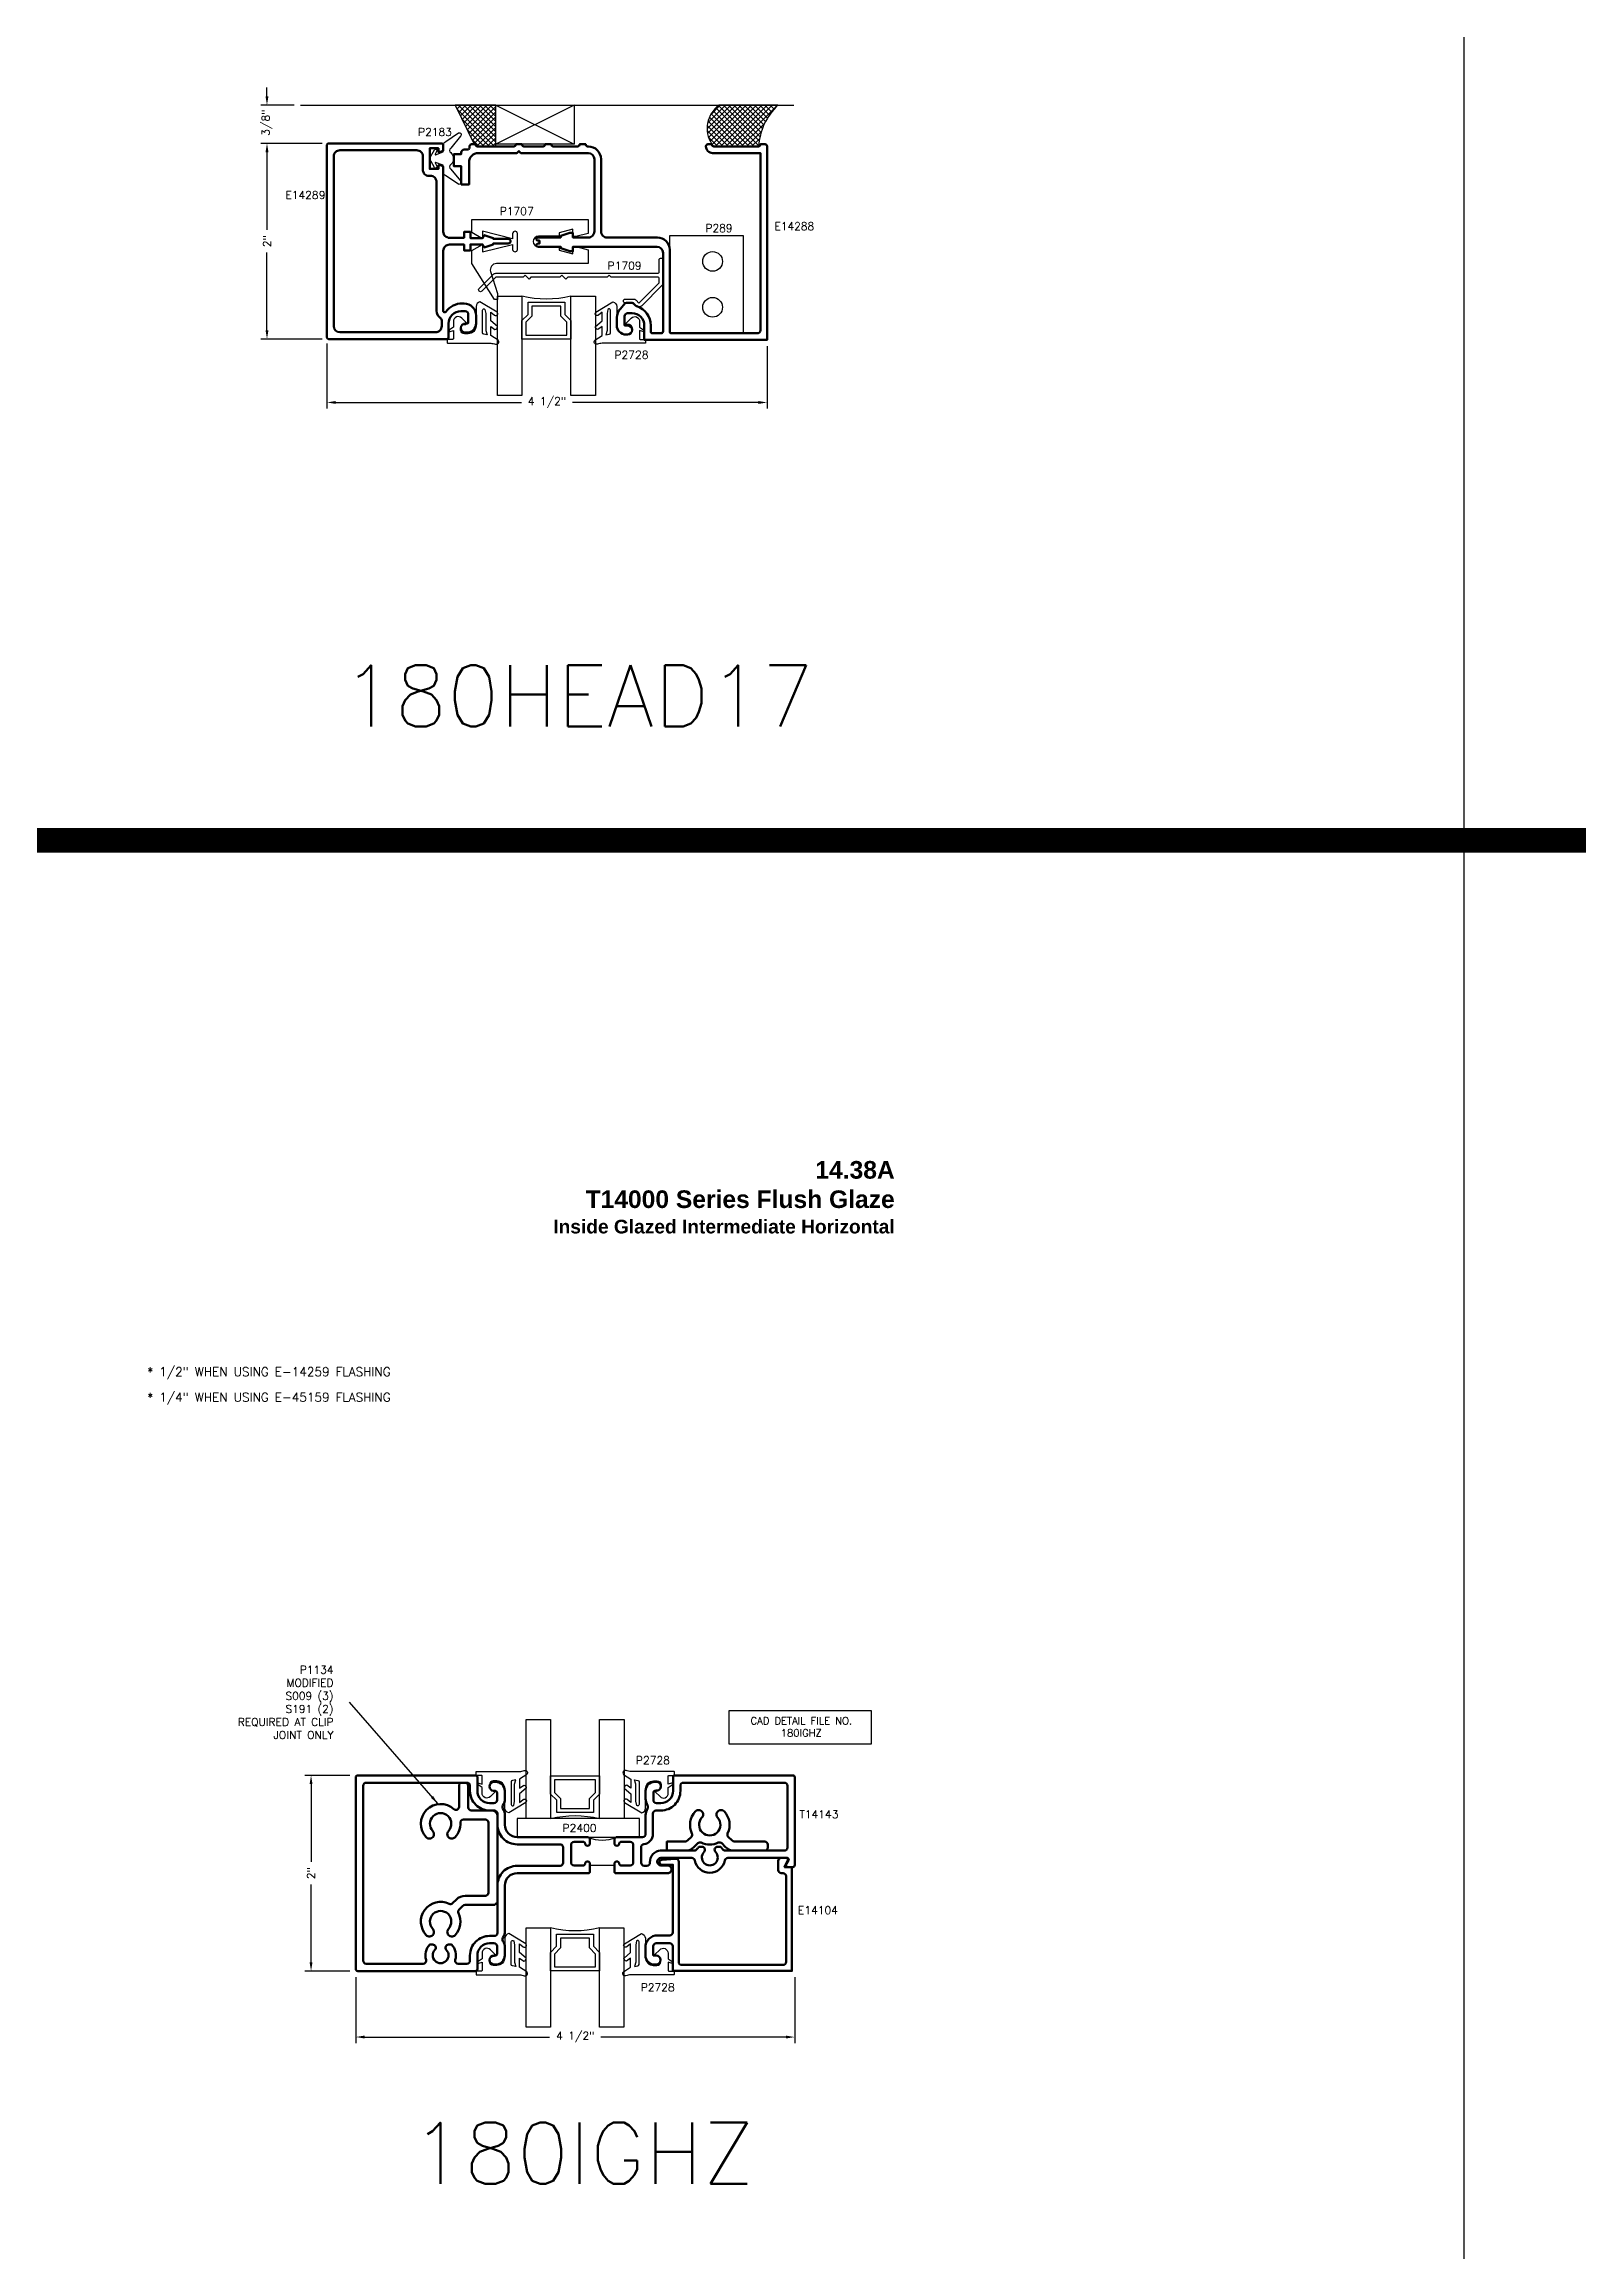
# Model space of a CAD drawing. Extents: x 0 to 152, y -15 to 75.
# Drawn here: x 47.37 to 63.05, y 30.45 to 53.02 of the extents above; entities that cross this region are included whole.
import ezdxf

# ---------------------------------------------------------------- set-up
doc = ezdxf.new("R2010")
doc.units = 0
doc.header["$MEASUREMENT"] = 0
doc.header["$PDMODE"] = 3
doc.layers.get('DEFPOINTS').update_dxf_attribs({"linetype": 'CONTINUOUS'})
for name, color, linetype in [('R-ANNO-DIMS', 3, 'CONTINUOUS'), ('R-ANNO-TEXT', 6, 'CONTINUOUS'), ('R-Det1', 4, 'CONTINUOUS'), ('R-Det2', 2, 'CONTINUOUS'), ('R-DET3', 5, 'CONTINUOUS'), ('R-OTLN', 1, 'CONTINUOUS'), ('R-PAT1', 5, 'CONTINUOUS'), ('TITLE', 7, 'CONTINUOUS')]:
    doc.layers.add(name, color=color, linetype=linetype)
doc.styles.get("Standard").update_dxf_attribs({"font": 'simplex'})
doc.dimstyles.new('1X', dxfattribs={"dimtxt": 0.08, "dimasz": 0.09, "dimexe": 0.0625, "dimexo": 0.0625, "dimgap": 0.062, "dimtad": 0, "dimdec": 5, "dimzin": 4, "dimdsep": 46, "dimlunit": 5, "dimtxsty": 'Standard', "dimcen": 0, "dimclrd": 256, "dimclre": 256, "dimclrt": 256, "dimadec": 0, "dimazin": 1, "dimtfac": 1, "dimtdec": 5, "dimtofl": 0, "dimtmove": 0, "dimatfit": 3, "dimfxl": 1, "dimfrac": 2, "dimtolj": 1, "dimtzin": 4, "dimarcsym": 0})
pattern_1 = [(45, (35.919062, 45.38177), (-0.026516504, 0.026516504), []), (135, (35.919062, 45.38177), (-0.026516504, -0.026516504), [])]

# ---------------------------------------------------------------- blocks, each defined once
blk = doc.blocks.new('*D78')
at = {"layer": 'DEFPOINTS', "color": 0}
for p in [(50.261, 50.018), (54.758, 49.994), (50.261, 49.355)]:
    blk.add_point(p, dxfattribs=at)
at = {"layer": 'R-ANNO-DIMS', "lineweight": -2}
for p, q in [((50.261, 49.956), (50.261, 49.293)), ((54.758, 49.932), (54.758, 49.293)), ((50.351, 49.355), (52.247, 49.355)), ((54.668, 49.355), (52.771, 49.355))]:
    blk.add_line(p, q, dxfattribs=at)
at = {"layer": 'R-ANNO-DIMS'}
for points in [[(50.351, 49.37), (50.351, 49.34), (50.261, 49.355)], [(54.668, 49.37), (54.668, 49.34), (54.758, 49.355)]]:
    blk.add_solid(points, dxfattribs=at)
at = {"layer": 'R-ANNO-DIMS', "insert": (52.509, 49.355), "char_height": 0.08, "attachment_point": 5}
blk.add_mtext('\\A1;4 1/2"', dxfattribs=at)
blk = doc.blocks.new('*D79')
at = {"layer": 'DEFPOINTS', "color": 0}
for p in [(50.276, 52.003), (49.648, 50.003), (50.276, 50.003)]:
    blk.add_point(p, dxfattribs=at)
at = {"layer": 'R-ANNO-DIMS', "lineweight": -2}
for p, q in [((50.213, 52.003), (49.586, 52.003)), ((49.648, 51.913), (49.648, 51.118)), ((49.648, 50.093), (49.648, 50.888)), ((50.213, 50.003), (49.586, 50.003))]:
    blk.add_line(p, q, dxfattribs=at)
at = {"layer": 'R-ANNO-DIMS'}
for points in [[(49.633, 51.913), (49.663, 51.913), (49.648, 52.003)], [(49.633, 50.093), (49.663, 50.093), (49.648, 50.003)]]:
    blk.add_solid(points, dxfattribs=at)
at = {"layer": 'R-ANNO-DIMS', "insert": (49.648, 51.003), "char_height": 0.08, "attachment_point": 5, "rotation": 90}
blk.add_mtext('\\A1;2"', dxfattribs=at)
blk = doc.blocks.new('*D80')
at = {"layer": 'DEFPOINTS', "color": 0}
for p in [(49.989, 52.393), (49.648, 52.003), (50.276, 52.003)]:
    blk.add_point(p, dxfattribs=at)
at = {"layer": 'R-ANNO-DIMS', "lineweight": -2}
for p, q in [((49.926, 52.393), (49.586, 52.393)), ((49.648, 52.483), (49.648, 52.573)), ((50.213, 52.003), (49.586, 52.003)), ((49.648, 51.913), (49.648, 51.823))]:
    blk.add_line(p, q, dxfattribs=at)
at = {"layer": 'R-ANNO-DIMS'}
for points in [[(49.633, 52.483), (49.663, 52.483), (49.648, 52.393)], [(49.633, 51.913), (49.663, 51.913), (49.648, 52.003)]]:
    blk.add_solid(points, dxfattribs=at)
at = {"layer": 'R-ANNO-DIMS', "insert": (49.648, 52.215), "char_height": 0.08, "attachment_point": 5, "rotation": 90}
blk.add_mtext('\\A1;3/8"', dxfattribs=at)
blk = doc.blocks.new('*D115')
at = {"layer": 'DEFPOINTS', "color": 0}
for p in [(50.555, 33.322), (55.04, 33.322), (55.04, 32.647)]:
    blk.add_point(p, dxfattribs=at)
at = {"layer": 'R-ANNO-DIMS', "lineweight": -2}
for p, q in [((50.555, 33.259), (50.555, 32.585)), ((55.04, 33.26), (55.04, 32.585)), ((50.645, 32.647), (52.536, 32.647)), ((54.95, 32.647), (53.06, 32.647))]:
    blk.add_line(p, q, dxfattribs=at)
at = {"layer": 'R-ANNO-DIMS'}
for points in [[(50.645, 32.662), (50.645, 32.632), (50.555, 32.647)], [(54.95, 32.662), (54.95, 32.632), (55.04, 32.647)]]:
    blk.add_solid(points, dxfattribs=at)
at = {"layer": 'R-ANNO-DIMS', "insert": (52.798, 32.647), "char_height": 0.08, "attachment_point": 5}
blk.add_mtext('\\A1;4 1/2"', dxfattribs=at)
blk = doc.blocks.new('*D116')
at = {"layer": 'DEFPOINTS', "color": 0}
for p in [(50.098, 35.322), (50.555, 35.322), (50.555, 33.322)]:
    blk.add_point(p, dxfattribs=at)
at = {"layer": 'R-ANNO-DIMS', "lineweight": -2}
for p, q in [((50.493, 35.322), (50.035, 35.322)), ((50.098, 35.232), (50.098, 34.437)), ((50.098, 33.412), (50.098, 34.206)), ((50.493, 33.322), (50.035, 33.322))]:
    blk.add_line(p, q, dxfattribs=at)
at = {"layer": 'R-ANNO-DIMS'}
for points in [[(50.083, 35.232), (50.113, 35.232), (50.098, 35.322)], [(50.083, 33.412), (50.113, 33.412), (50.098, 33.322)]]:
    blk.add_solid(points, dxfattribs=at)
at = {"layer": 'R-ANNO-DIMS', "insert": (50.098, 34.322), "char_height": 0.08, "attachment_point": 5, "rotation": 90}
blk.add_mtext('\\A1;2"', dxfattribs=at)
blk = doc.blocks.new('P2728 gasket')
at = {"layer": 'R-Det2'}
blk.add_lwpolyline([(86.461, 33.362), (86.567, 33.537, 0.301952), (86.52, 33.577), (86.32, 33.577, -0.414214), (86.24, 33.657), (86.24, 33.695, -0.388879), (86.276, 33.735), (86.292, 33.736, -0.440011), (86.336, 33.696), (86.336, 33.682, 0.668179), (86.353, 33.675), (86.401, 33.724, 0.668179), (86.366, 33.809), (86.307, 33.809), (86.279, 33.849, 0.836323), (86.264, 33.842), (86.273, 33.809), (86.189, 33.809, -0.414214), (86.183, 33.815), (86.183, 33.865, 0.414214), (86.177, 33.871), (86.149, 33.871, 0.414214), (86.143, 33.865), (86.143, 33.427, -0.083245), (86.135, 33.378), (86.135, 33.378)], format="xyb", dxfattribs=at)
for points in [[(86.174, 33.352), (86.223, 33.426), (86.314, 33.426), (86.283, 33.384)], [(86.313, 33.359), (86.371, 33.426), (86.462, 33.426), (86.431, 33.388)]]:
    blk.add_lwpolyline(points, dxfattribs=at)
at = {"layer": 'R-Det2', "lineweight": 25}
blk.add_lwpolyline([(86.235, 33.499, -0.372312), (86.249, 33.512), (86.48, 33.512, -0.668179), (86.49, 33.486), (86.448, 33.478), (86.274, 33.478), (86.23, 33.465)], format="xyb", close=True, dxfattribs=at)
at = {"layer": 'R-Det2', "ltscale": 0.1}
for centre, radius, start, end in [((86.157, 33.369), 0.0237, 157.7655, 314.5007), ((86.313, 33.388), 0.0297, 188.4603, 270), ((86.446, 33.375), 0.0199, 139.7022, 319.7022)]:
    blk.add_arc(centre, radius, start, end, dxfattribs=at)

msp = doc.modelspace()

# ---------------------------------------------------------------- hatches: boundary and pattern name
at = {"layer": 'R-PAT1'}
h = msp.add_hatch(dxfattribs=at)
h.set_pattern_fill('ANSI37', color=256, scale=0.3, style=0)
h.set_pattern_definition(pattern_1)
h.paths.add_polyline_path([(51.9851859, 52.3930841), (51.5716937, 52.3930841), (51.7639648, 51.9940841, -0.2832368967), (51.7818254, 51.9830841, 0.2832368967), (51.7996859, 51.9720841), (51.9851859, 51.9720841)])
h = msp.add_hatch(dxfattribs=at)
h.set_pattern_fill('ANSI37', color=256, scale=0.3, style=0)
h.set_pattern_definition(pattern_1)
h.paths.add_polyline_path([(54.8682845, 52.3930841), (54.2664379, 52.3930841, 0.4005899004), (54.1926859, 51.9960841), (54.1926859, 51.9940841, 0.4142135624), (54.2126859, 51.9740841), (54.2664379, 51.9740841), (54.6696859, 51.9740841, -0.1878970052)])

# ---------------------------------------------------------------- linework, layer by layer
at = {"layer": 'R-ANNO-TEXT'}
msp.add_lwpolyline([(54.3704506, 35.9833301), (55.8219305, 35.9833301), (55.8219305, 35.6412672), (54.3704506, 35.6412672)], close=True, dxfattribs=at)
at = {"layer": 'R-Det1', "lineweight": 50}
msp.add_lwpolyline([(53.6386701, 33.6862106, 0.4144), (53.5136701, 33.5612106), (53.5136701, 33.4812106, 0.4139789032), (53.6066701, 33.3882106), (53.6231701, 33.3882106, 1), (53.6231701, 33.4812106), (53.5936701, 33.4812106), (53.5936701, 33.5752106, -0.4129032258), (53.6246701, 33.6062106), (53.7636701, 33.6062106, -0.4129032258), (53.7946701, 33.5752106), (53.7946701, 33.3222106), (55.0117701, 33.3222106), (55.0117701, 34.3842106), (54.9367701, 34.3842106), (54.9693701, 34.4546106, 0.5484584395), (54.9547701, 34.4772106), (54.9017701, 34.4772106, 0.4133333333), (54.8717701, 34.4472106), (54.8717701, 34.3842106), (54.8717701, 34.3532106, 0.4129032258), (54.9027701, 34.3222106), (54.9217701, 34.3222106, -0.4133333333), (54.9517701, 34.2922106), (54.9517701, 33.4152106, -0.4129032258), (54.9207701, 33.3842106), (53.8856701, 33.3842106, -0.4129032258), (53.8546701, 33.4152106), (53.8546701, 34.4384106, 0.4379270187), (53.8211701, 34.4693106), (53.6808701, 34.4581106, 0.963981017), (53.6827701, 34.4082106), (53.7946701, 34.4082106), (53.7946701, 33.7172106, -0.4129032258), (53.7636701, 33.6862106), (53.6386701, 33.6862106)], format="xyb", close=True, dxfattribs=at)
at = {"layer": 'R-Det2'}
msp.add_lwpolyline([(51.5401016, 51.8008804), (51.5270276, 51.7868056, 0.5243426933), (51.5251229, 51.7394067), (51.6252969, 51.6187644, -0.8969301051), (51.6054868, 51.5854548), (51.4750098, 51.6724118, -0.2937431915), (51.4486859, 51.7133532), (51.4486859, 51.7795993), (51.3693837, 51.8080709, 0.8013518808), (51.3659085, 51.8025811), (51.381724, 51.7696158, -0.9670674051), (51.3585888, 51.7575476), (51.3077178, 51.8475841), (51.3585888, 51.9376206, -0.9670674051), (51.381724, 51.9255523), (51.3659085, 51.892587, 0.8013518808), (51.3693837, 51.8870972), (51.4486859, 51.9155688), (51.4486859, 51.9818149, -0.2937431915), (51.4750098, 52.0227564), (51.6054868, 52.1097133, -0.8969301051), (51.6252969, 52.0764037), (51.5251229, 51.9557615, 0.5243426933), (51.5270276, 51.9083626), (51.5412512, 51.8896277, -0.3063447957)], format="xyb", close=True, dxfattribs=at)
for points in [[(52.7531757, 50.4414375), (53.0031757, 50.4414374), (53.0031757, 49.4273537), (52.7531757, 49.4273537), (52.7531757, 50.0034374), (52.2531757, 50.0034374), (52.2531757, 49.4273537), (52.0031757, 49.4273537), (52.0031757, 50.4414374), (52.2531757, 50.4414374), (52.2531757, 50.0034374), (52.2531757, 50.1914374), (52.3151757, 50.2534374), (52.3151757, 50.3784374), (52.6911757, 50.3784374), (52.6911757, 50.2534374), (52.7531757, 50.1914374), (52.7531757, 50.0034374), (52.7531757, 50.4414374, -0.1233101835), (52.2531757, 50.4414374, 0.8755579354)], [(52.5460514, 34.8797116), (52.2960514, 34.8797117), (52.2960514, 35.8937954), (52.5460514, 35.8937954), (52.5460514, 35.3177117), (53.0460514, 35.3177117), (53.0460514, 35.8937954), (53.2960514, 35.8937954), (53.2960514, 34.8797117), (53.0460514, 34.8797117), (53.0460514, 35.3177117), (53.0460514, 35.1297117), (52.9840514, 35.0677117), (52.9840514, 34.9427117), (52.6080514, 34.9427117), (52.6080514, 35.0677117), (52.5460514, 35.1297117), (52.5460514, 35.3177117), (52.5460514, 34.8797117, -0.1233101835), (53.0460514, 34.8797117, 0.8755579354)], [(53.0452533, 33.7623321), (53.2952533, 33.7623321), (53.2952533, 32.7482483), (53.0452533, 32.7482483), (53.0452533, 33.3243321), (52.5452533, 33.3243321), (52.5452533, 32.7482483), (52.2952533, 32.7482483), (52.2952533, 33.7623321), (52.5452533, 33.7623321), (52.5452533, 33.3243321), (52.5452533, 33.5123321), (52.6072533, 33.5743321), (52.6072533, 33.6993321), (52.9832533, 33.6993321), (52.9832533, 33.5743321), (53.0452533, 33.5123321), (53.0452533, 33.3243321), (53.0452533, 33.7623321, -0.1233101835), (52.5452533, 33.7623321, 0.8755579354)]]:
    msp.add_lwpolyline(points, format="xyb", dxfattribs=at)
for points in [[(52.7131757, 50.0434374), (52.7131757, 50.1748688), (52.6511757, 50.2368688), (52.6511757, 50.3384374), (52.3551757, 50.3384374), (52.3551757, 50.2368688), (52.2931757, 50.1748688), (52.2931757, 50.0434374), (52.7131757, 50.0434374)], [(52.5860514, 35.2777117), (52.5860514, 35.1462802), (52.6480514, 35.0842802), (52.6480514, 34.9827117), (52.9440514, 34.9827117), (52.9440514, 35.0842802), (53.0060514, 35.1462802), (53.0060514, 35.2777117), (52.5860514, 35.2777117)], [(53.0052533, 33.3643321), (53.0052533, 33.4957635), (52.9432533, 33.5577635), (52.9432533, 33.6593321), (52.6472533, 33.6593321), (52.6472533, 33.5577635), (52.5852533, 33.4957635), (52.5852533, 33.3643321), (53.0052533, 33.3643321)]]:
    msp.add_lwpolyline(points, dxfattribs=at)
at = {"layer": 'R-Det2', "color": 2}
msp.add_lwpolyline([(52.2031144, 34.6917116), (53.4531144, 34.6917116), (53.4531144, 34.8797116), (52.2031144, 34.8797116)], close=True, dxfattribs=at)
at = {"layer": 'R-DET3'}
msp.add_lwpolyline([(52.9301663, 51.2260815), (52.9301663, 51.0835766), (52.8051676, 51.0500833), (52.7741679, 51.0500833), (52.7741679, 51.1250825), (52.6341693, 51.08757), (52.6341693, 51.0540832), (52.4221715, 51.0540832, 1), (52.4221715, 50.9460843), (52.6341693, 50.9460843), (52.6341693, 50.9125975), (52.7741679, 50.875085), (52.7741679, 50.9500843), (52.8051676, 50.9500843), (52.9301663, 50.916591), (52.9301663, 50.7740861), (51.9924342, 50.7740861, 0.5074167406), (51.9323891, 50.6920208), (52.0031757, 50.4690891), (52.0031757, 50.4070898), (51.973176, 50.4070898), (51.7421783, 50.7740861), (51.7421783, 50.9081535), (51.8511772, 50.9710841), (51.8511772, 50.8950848), (52.1580933, 50.9710841), (52.1580933, 50.9190846, 1), (52.2060928, 50.9190846), (52.2060928, 51.081083, 1), (52.1580933, 51.081083), (52.1580933, 51.0290835), (51.8511772, 51.1050827), (51.8511772, 51.0290835), (51.7421783, 51.092014), (51.7421783, 51.2260815)], format="xyb", close=True, dxfattribs=at)
at = {"layer": 'R-DET3', "linetype": 'Continuous'}
msp.add_lwpolyline([(53.7633928, 51.0620841), (54.5133928, 51.0620841), (54.5133928, 50.0620841), (53.7633928, 50.0620841)], close=True, dxfattribs=at)
msp.add_lwpolyline([(53.4193804, 50.4005632), (53.4487364, 50.3712075), (53.6546784, 50.5771508), (53.6546784, 50.6202919, 0.4142135624), (53.6396784, 50.6352919), (53.1646784, 50.6352939), (53.1446774, 50.6552942), (53.1246774, 50.6352941), (52.720098, 50.6352958), (52.7000975, 50.6152954), (52.6600966, 50.6552963), (52.6400962, 50.6352958), (52.3450999, 50.6352968), (52.3250985, 50.6152944), (52.2850966, 50.6552963), (52.2650961, 50.6352958), (51.9866663, 50.6352986), (51.8445134, 50.4931455, -0.9999997729), (51.8162291, 50.5214298), (51.9583719, 50.6635725, -0.1989110679), (51.9866559, 50.6752882), (53.6396774, 50.6752942, 0.4142135624), (53.6546774, 50.6902942), (53.6546764, 50.8112983, -1), (53.6946784, 50.8112983), (53.6946772, 50.5771515, -0.1989136078), (53.6829614, 50.5488673), (53.4770209, 50.3429228, -0.4142166689), (53.4204524, 50.3429223), (53.3910964, 50.3722775), (53.3100854, 50.372278, -1), (53.3100854, 50.412278), (53.3910914, 50.4122786, -0.198941638)], format="xyb", close=True, dxfattribs=at)
at = {"layer": 'R-DET3', "lineweight": 50}
msp.add_lwpolyline([(52.0031378, 33.9977126), (51.9881378, 34.0127126), (51.9731378, 33.9977126), (51.671716, 33.9977126, 0.1989123674), (51.6497957, 33.9886329), (51.6103689, 33.9492061, 0.3180460654), (51.6043259, 33.9139047, -0.3065542285), (51.5708043, 33.6899818, -0.5062303828), (51.4963058, 33.6982068, -0.3278181232), (51.5023476, 33.7529317, 2.2780811719), (51.3418793, 33.7529317, -0.3278181232), (51.3479211, 33.6982068, -0.5062303828), (51.2734226, 33.6899818, -0.8256018173), (51.5093065, 34.0089241, 0.3180460654), (51.5446079, 34.014967), (51.5840348, 34.0543939, -0.1989123674), (51.671716, 34.0907126), (51.8791095, 34.0907126, 0.4142135624), (51.9101095, 34.1217126), (51.9101095, 34.838376, 0.4142135624), (51.8791095, 34.869376), (51.6548213, 34.869376, 0.4289597164), (51.6238602, 34.8368241, -0.2010444958), (51.5708043, 34.6899818, -0.0616447566), (51.5620985, 34.6825871, -0.4311315419), (51.4963058, 34.6982068, -0.3278181232), (51.5023476, 34.7529317, 2.2780811719), (51.3418793, 34.7529317, -0.3278181232), (51.3479211, 34.6982068, -0.5062303828), (51.2734226, 34.6899818, -0.956981471), (51.558225, 34.9759686, 0.6516590583), (51.6101135, 34.9988743), (51.6101135, 35.2157116, -0.4142135624), (51.6411135, 35.2467116), (51.6721135, 35.2467116, -0.4142135624), (51.7031135, 35.2157116), (51.7031135, 34.993376, 0.4142135624), (51.7341135, 34.962376), (51.9411095, 34.962376, -0.4142135624), (52.0031095, 34.900376), (52.0031095, 33.997741)], format="xyb", dxfattribs=at)
msp.add_lwpolyline([(54.7651195, 34.5832106), (54.7651195, 34.6142106, 0.4142135624), (54.7341195, 34.6452106), (54.421732, 34.6452106, -0.1989123674), (54.3998117, 34.6542903), (54.3603749, 34.6937271, -0.3180460654), (54.3543319, 34.7290286, 0.3065542285), (54.3208103, 34.9529514, 0.5062303828), (54.2463118, 34.9447265, 0.3278181232), (54.2523536, 34.8900016, -2.2780811719), (54.0918853, 34.8900016, 0.3278181232), (54.0979271, 34.9447265, 0.5062303828), (54.0234286, 34.9529514, 0.3065542285), (53.989907, 34.7290286, -0.3180460654), (53.983864, 34.6937271), (53.9444372, 34.6543003, -0.1989123674), (53.9225169, 34.6452206), (53.7337295, 34.6452206), (53.7337295, 34.5522206), (53.9221027, 34.5522206, 0.1989123674), (54.010491, 34.5888323), (54.049625, 34.6279662, -0.3180460654), (54.0849264, 34.6340092, 0.2269397181), (54.2593125, 34.6340092, -0.3180460654), (54.2946139, 34.6279662), (54.3337579, 34.5888223, 0.1989123674), (54.4221462, 34.5522106), (54.7341195, 34.5522106, 0.4142135624)], format="xyb", close=True, dxfattribs=at)
at = {"layer": 'R-DET3'}
for centre in [(54.2008928, 50.7964591), (54.2008928, 50.3277091)]:
    msp.add_circle(centre, 0.1005, dxfattribs=at)
at = {"layer": 'R-OTLN', "lineweight": 50}
for points in [[(51.476634, 50.2826455, -0.2399743366), (51.6424349, 50.3670841), (51.6604349, 50.3670841, -0.4120367457), (51.7844349, 50.2420841), (51.7844349, 50.1620841, -0.4150537634), (51.6914349, 50.0690841), (51.6749349, 50.0690841, -1), (51.6749349, 50.1620841), (51.6944349, 50.1620841, 0.4142135624), (51.7044349, 50.1720841), (51.7044349, 50.2560841, 0.4129032258), (51.6734349, 50.2870841), (51.6284349, 50.2870841, 0.4142135624), (51.5034349, 50.1620841), (51.5034349, 50.0230841, -0.4142135624), (51.4834349, 50.0030841), (50.2756859, 50.0030841, -0.4133333333), (50.2606859, 50.0180841), (50.2606859, 51.0030841), (50.2606859, 51.9880841, -0.4133333333), (50.2756859, 52.0030841), (51.4336859, 52.0030841, -0.4133333333), (51.4486859, 51.9880841), (51.4486859, 51.9290841), (51.4236859, 51.9150841), (51.3986859, 51.9150841), (51.3986859, 51.9535841), (51.3106859, 51.9535841), (51.3106859, 51.7415841), (51.3986859, 51.7415841), (51.3986859, 51.7800841), (51.4236859, 51.7800841), (51.4495022, 51.7656269), (51.4495022, 51.1000841, 0.4142135624), (51.5115022, 51.0380841), (51.66213, 51.0380841), (51.66213, 51.0975841), (51.72613, 51.0975841), (51.72613, 51.0350841), (51.85113, 51.0350841), (51.86813, 51.0660841), (51.96013, 51.0350841), (51.96013, 51.0260841), (52.11313, 51.0260841, -0.4173913043), (52.13613, 51.0030841, -0.4173913043), (52.11313, 50.9800841), (51.96013, 50.9800841), (51.96013, 50.9710841), (51.86813, 50.9400841), (51.85113, 50.9710841), (51.72613, 50.9710841), (51.72613, 50.9085841), (51.66213, 50.9085841), (51.66213, 50.9680841), (51.5115022, 50.9680841, 0.4142135624), (51.4495022, 50.9060841), (51.4495022, 50.2914671, 0.7263916866)], [(51.3795022, 50.2914671), (51.3795022, 51.6095841, 0.4142135624), (51.3175022, 51.6715841), (51.3026859, 51.6715841, -0.4142135624), (51.2406859, 51.7335841), (51.2406859, 51.8710841, 0.4142135624), (51.1786859, 51.9330841), (50.3926859, 51.9330841, 0.4145170493), (50.3306859, 51.8710841), (50.3306859, 50.9060841), (50.3306859, 50.1350841, 0.4129032258), (50.3926859, 50.0730841), (51.3714349, 50.0730841, 0.4142135624), (51.4334349, 50.1350841), (51.4334349, 50.1934689, 0.2569972671), (51.4190219, 50.2196581, -0.2569972672)], [(52.9476095, 34.4167116, 0.4142135624), (52.9226095, 34.4417116, 0.4142135624), (52.8976095, 34.4167116, -0.4142135624), (52.8826095, 34.4017116), (52.7856095, 34.4017116, -0.4142135624), (52.7546095, 34.4327116), (52.7546095, 34.6107116, -0.4142135624), (52.7856095, 34.6417116), (52.8826095, 34.6417116, -0.4142135624), (52.8976095, 34.6267116, 0.4142135624), (52.9226095, 34.6017116, 0.4142135624), (52.9476095, 34.6267116), (52.9476095, 34.6607116, 0.4142135624), (52.9166095, 34.6917116), (52.2031145, 34.6917116, -0.4142135624), (52.0781145, 34.8167116), (52.0781145, 34.9141054, 0.1433240595), (52.0583913, 34.9814982, -0.2926598756), (52.0583913, 35.014925, 0.1433240595), (52.0781145, 35.0823178), (52.0781145, 35.1627117, 0.4142132454), (51.9851135, 35.2557126), (51.9626135, 35.2557116, 0.8637118889), (51.9626135, 35.1627116), (51.983115, 35.1627109, -0.4142026818), (51.9981145, 35.1477109), (51.9981145, 35.0687116, -0.4142135624), (51.9671145, 35.0377116), (51.9221135, 35.0377116, -0.4142135624), (51.7971135, 35.1627116), (51.7971135, 35.3017116, 0.4142135624), (51.7771135, 35.3217116), (50.5751135, 35.3217116, 0.4142135624), (50.5551135, 35.3017116), (50.5551135, 33.3417116, 0.4142135624), (50.5751135, 33.3217116), (51.7771135, 33.3217116, 0.4142135624), (51.7971135, 33.3417116), (51.7971135, 33.4807116, -0.4142135624), (51.9221135, 33.6057116), (51.9671145, 33.6057116, -0.4142135624), (51.9981145, 33.5747116), (51.9981145, 33.4957126, -0.4142135624), (51.9831145, 33.4807126), (51.9686135, 33.4807126, 1), (51.9686135, 33.3877126), (51.9851135, 33.3877116, 0.4142198612), (52.0781145, 33.4807126), (52.0781145, 33.5611054, 0.1433240595), (52.0583913, 33.6284982, -0.2926598756), (52.0583913, 33.661925, 0.1433240595), (52.0781145, 33.7293178), (52.0781145, 34.1967116, -0.4142135624), (52.2031145, 34.3217116), (52.9376095, 34.3217116), (52.9476095, 34.3317116)], [(51.7221135, 35.1627116, 0.4142135624), (51.9221135, 34.9627116), (51.9721145, 34.9627116, -0.4142135624), (52.0031145, 34.9317116), (52.0031145, 34.8167116, 0.4142135624), (52.2031145, 34.6167116), (52.6435095, 34.6167116, -0.4142135624), (52.6745095, 34.5857116), (52.6745095, 34.4277116, -0.4142135624), (52.6435095, 34.3967116), (52.2031145, 34.3967116, 0.4142135624), (52.0031145, 34.1967116), (52.0031145, 33.7117116, -0.4142135624), (51.9721145, 33.6807116), (51.9221135, 33.6807116, 0.4142135624), (51.7221135, 33.4807116), (51.7221135, 33.4277116, -0.4142135624), (51.6911135, 33.3967116), (51.6008423, 33.3967116, -0.5046141751), (51.5712135, 33.4368293, 0.2746427098), (51.5337154, 33.5917116), (51.5024876, 33.5917116, 0.6627717165), (51.4802412, 33.5391223, -2.3639448585), (51.3639857, 33.5391223, 0.6627717165), (51.3417393, 33.5917116), (51.3105115, 33.5917116, 0.2746427098), (51.2730135, 33.4368293, -0.5046141751), (51.2433846, 33.3967116), (50.6611135, 33.3967116, -0.4142135624), (50.6301135, 33.4277116), (50.6301135, 35.2157116, -0.4142135624), (50.6611135, 35.2467116), (51.6911135, 35.2467116, -0.4142135624), (51.7221135, 35.2157116)], [(53.1976095, 34.4167116), (53.1976095, 34.3317116), (53.2076095, 34.3217116), (53.7407295, 34.3217116, 0.4142135624), (53.7807295, 34.3617116, 0.4142135624), (53.7407295, 34.4017116), (53.6727295, 34.4017116, -0.4142135624), (53.6357295, 34.4387116), (53.6357295, 34.4402106, -0.4142135624), (53.6727295, 34.4772106), (53.9887263, 34.4772106, -0.3577911887), (54.0191303, 34.45226, 0.8206356711), (54.3251086, 34.45226, -0.3577911887), (54.3555126, 34.4772106), (54.9632785, 34.4772106, -0.5773640241), (54.9762695, 34.4547106), (54.9471135, 34.4042116), (54.9671135, 34.3842106), (55.0201135, 34.3842106, 0.4142135624), (55.0401135, 34.4042106), (55.0401135, 35.3017116, 0.4142135624), (55.0201135, 35.3217116), (53.8171135, 35.3217116, 0.4142135624), (53.7971135, 35.3017116), (53.7971135, 35.1627116, -0.4142135624), (53.6721135, 35.0377116), (53.6271125, 35.0377116, -0.4142135624), (53.5961125, 35.0687116), (53.5961125, 35.1477116, -0.4142135624), (53.6111125, 35.1627116), (53.6256135, 35.1627116, 1), (53.6256135, 35.2557116), (53.6091125, 35.2557116, 0.4142135624), (53.5161125, 35.1627116), (53.5161125, 35.0823178, 0.1433240595), (53.5358356, 35.014925, -0.2926598756), (53.5358356, 34.9814982, 0.1433240595), (53.5161125, 34.9141054), (53.5161125, 34.7227116, -0.4142135624), (53.4851125, 34.6917116), (53.2286095, 34.6917116, 0.4142135624), (53.1976095, 34.6607116), (53.1976095, 34.6267116, 0.4142135624), (53.2226095, 34.6017116, 0.4142135624), (53.2476095, 34.6267116, -0.4142135624), (53.2626095, 34.6417116), (53.3596095, 34.6417116, -0.4142135624), (53.3906095, 34.6107116), (53.3906095, 34.4327116, -0.4142135624), (53.3596095, 34.4017116), (53.2626095, 34.4017116, -0.4142135624), (53.2476095, 34.4167116, 0.4142135624), (53.2226095, 34.4417116, 0.4142135624), (53.1976095, 34.4167116)], [(54.1137196, 34.5388113, 0.6757771741), (54.0911195, 34.5917116), (54.060546, 34.5917116, 0.0516171452), (54.0405831, 34.5665473, -0.2562196458), (54.0144424, 34.5522106), (53.6667295, 34.5522106), (53.6727295, 34.5522106, 0.4400853749), (53.5611581, 34.4304212, -0.4400853749), (53.5302767, 34.3967116), (53.5015095, 34.3967116, -0.4142135624), (53.4705095, 34.4277116), (53.4705095, 34.5866964, -0.3794949899), (53.4977992, 34.6174736, 0.3794949899), (53.5911125, 34.7227116), (53.5911125, 34.9317116, -0.4142135624), (53.6221125, 34.9627116), (53.6721135, 34.9627116, 0.4142135624), (53.8721135, 35.1627116), (53.8721135, 35.2157116, -0.4142135624), (53.9031135, 35.2467116), (54.9341135, 35.2467116, -0.4142135624), (54.9651135, 35.2157116), (54.9651135, 34.5832106, -0.4142135624), (54.9341135, 34.5522106), (54.3297965, 34.5522106, -0.2562196458), (54.3036558, 34.5665473, 0.0516171452), (54.2836929, 34.5917116), (54.2531195, 34.5917116, 0.6757771741), (54.2305193, 34.5388113, -2.3476027329)]]:
    msp.add_lwpolyline(points, format="xyb", close=True, dxfattribs=at)
msp.add_lwpolyline([(52.929682, 51.0410841), (52.7741679, 51.0410841), (52.7741679, 51.0880841), (52.7431679, 51.0880841), (52.6491679, 51.0570841), (52.6491679, 51.0410841), (52.4156679, 51.0410841, 0.4125), (52.3996679, 51.0250841, 0.4125), (52.4156679, 51.0090841), (52.4306679, 51.0090841), (52.4306679, 50.9790841), (52.4156679, 50.9790841, 0.4125), (52.3996679, 50.9630841, 0.4125), (52.4156679, 50.9470841), (52.6491679, 50.9470841), (52.6491679, 50.9310841), (52.7431679, 50.9000841), (52.7741679, 50.9000841), (52.7741679, 50.9470841), (53.6316772, 50.9470841, -0.4126984127), (53.6946772, 50.8840841), (53.6946772, 50.0820841, -0.4142135624), (53.6746772, 50.0620841), (53.5888723, 50.0620841, -0.4142135624), (53.5688723, 50.0820841), (53.5688723, 50.1424179, 0.3271123268), (53.4256731, 50.3378805, -0.1203645558), (53.4175606, 50.3428077), (53.3939479, 50.3664197, 0.1989105585), (53.3798058, 50.3722774), (53.3207627, 50.372277, 0.2213249963), (53.30546, 50.3651542), (53.2606308, 50.312925, 0.2052652834), (53.2218723, 50.2224179), (53.2218723, 50.1424179, 0.4150537634), (53.3148723, 50.0494179), (53.3313723, 50.0494179, 1), (53.3313723, 50.1424179), (53.3018723, 50.1424179), (53.3018723, 50.2364179, -0.4129032258), (53.3328723, 50.2674179), (53.3778723, 50.2674179, -0.4142135624), (53.5028723, 50.1424179), (53.5028723, 49.9940841), (54.7576859, 49.9940841), (54.7576859, 51.9740841, 0.4142135624), (54.7376859, 51.9940841), (54.6896859, 51.9940841), (54.6896859, 51.9920841, -0.4142135624), (54.6696859, 51.9720841), (54.2126859, 51.9720841, -0.4142135624), (54.1926859, 51.9920841), (54.1926859, 51.9940841), (54.1526859, 51.9940841, 0.4142135624), (54.1326859, 51.9740841), (54.1326859, 51.9720841, 0.4147058824), (54.2006859, 51.9040841), (54.6896859, 51.9040841), (54.6896859, 50.0930841, -0.4129032258), (54.6586859, 50.0620841), (53.7826772, 50.0620841, -0.4142135624), (53.7626772, 50.0820841), (53.7626772, 50.9160841, 0.4142135624), (53.6376772, 51.0410841), (53.1236663, 51.0410841, -0.4142135624), (53.0606663, 51.1040841), (53.0606663, 51.8410838, 0.4142022165), (52.9296714, 51.9720838), (52.9239641, 51.9720841, -0.4142135624), (52.9039641, 51.9920841), (52.9039641, 51.9940841), (52.8419641, 51.9940841), (52.8419641, 51.9920841, -0.4142135624), (52.8219641, 51.9720841), (52.5716859, 51.9720841, -0.4142135624), (52.5516859, 51.9920841), (52.5516859, 51.9940841), (52.4896859, 51.9940841), (52.4896859, 51.9920841, -0.4142135624), (52.4696859, 51.9720841), (52.2726859, 51.9720841, -0.4142135624), (52.2526859, 51.9920841), (52.2526859, 51.9940841), (52.1906859, 51.9940841), (52.1906859, 51.9920841, -0.4142135624), (52.1706859, 51.9720841), (51.7996859, 51.9720841, -0.2832368967), (51.7818254, 51.9830841, 0.2832368967), (51.7639648, 51.9940841), (51.7376859, 51.9940841, 0.4142135624), (51.7176859, 51.9740841), (51.7176859, 51.9600841, -0.4142135624), (51.6976859, 51.9400841), (51.6636859, 51.9400841, 0.4129032258), (51.6326859, 51.9090841), (51.6326859, 51.8940841), (51.5576859, 51.8940841), (51.5576859, 51.7690841), (51.6326859, 51.7690841), (51.6326859, 51.5830841), (51.7126859, 51.5830841), (51.7126859, 51.8110841, -0.4139789032), (51.8056859, 51.9040841), (52.2016859, 51.9040841), (52.2216859, 51.9240841), (52.2416859, 51.9040841), (52.9296663, 51.9040841, -0.4126984127), (52.9926663, 51.8410841), (52.9926663, 51.1040841, -0.4142866052), (52.9296663, 51.0410841)], format="xyb", dxfattribs=at)
at = {"layer": 'R-PAT1'}
for p, q in [((51.9851859, 52.3930841), (51.631929, 52.3930841)), ((51.9851859, 52.3930841), (52.7851072, 52.3930841)), ((52.7851072, 52.3930841), (51.9851859, 51.9940841)), ((52.7851072, 52.3930841), (52.7851072, 51.9940841)), ((54.8682938, 52.3950841), (54.2664472, 52.3951288)), ((52.1906859, 51.9940841), (51.9851859, 51.9940841)), ((52.7851072, 51.9940841), (52.1906859, 51.9940841)), ((54.1926859, 51.9960841), (54.1926859, 51.9940841)), ((54.2126859, 51.9720841), (54.2664379, 51.9720841)), ((54.2664379, 51.9720841), (54.6696859, 51.9720841))]:
    msp.add_line(p, q, dxfattribs=at)
for points in [[(49.9888208, 52.3930841), (55.0296859, 52.3930841)], [(51.9851859, 52.3930841), (52.7851072, 51.9940841)]]:
    msp.add_lwpolyline(points, dxfattribs=at)
msp.add_lwpolyline([(51.9851859, 51.9940841), (51.9851859, 52.3930841), (51.5716937, 52.3930841), (51.7639648, 51.9940841, -0.2832368967), (51.7818254, 51.9830841, 0.2832368967), (51.7996859, 51.9720841), (51.9851859, 51.9720841), (51.9851859, 52.2680841)], format="xyb", dxfattribs=at)
msp.add_lwpolyline([(52.7596095, 34.4167116), (52.7596095, 34.6267116, -0.4142135624), (52.7746095, 34.6417116), (52.8826095, 34.6417116, -0.4142135624), (52.8976095, 34.6267116, 0.4142135624), (52.9226095, 34.6017116, 0.4142135624), (52.9476095, 34.6267116), (52.9476095, 34.6607116, 0.3026074371), (52.9285502, 34.6893197, 0.2003205128), (53.2166687, 34.6893197, 0.3026074371), (53.1976095, 34.6607116), (53.1976095, 34.6267116, 0.4142135624), (53.2226095, 34.6017116, 0.4142135624), (53.2476095, 34.6267116, -0.4142135624), (53.2626095, 34.6417116), (53.3706095, 34.6417116, -0.4142135624), (53.3856095, 34.6267116), (53.3856095, 34.4167116, -0.4142135624), (53.3706095, 34.4017116), (53.2626095, 34.4017116, -0.4142135624), (53.2476095, 34.4167116, 0.4142135624), (53.2226095, 34.4417116, 0.4142135624), (53.1976095, 34.4167116), (53.1976095, 34.4017116), (52.9476095, 34.4017116), (52.9476095, 34.4167116, 0.4142135624), (52.9226095, 34.4417116, 0.4142135624), (52.8976095, 34.4167116, -0.4142135624), (52.8826095, 34.4017116), (52.7746095, 34.4017116, -0.4142135624)], format="xyb", close=True, dxfattribs=at)
for centre, radius, start, end in [((54.437563, 52.155943), 0.2924374, 125.81487035, 213.13703218), ((55.3059615, 51.929276), 0.637714, 133.33964749, 176.15098812), ((54.2165436, 51.995682), 0.0239112, 183.83176771, 260.7156103)]:
    msp.add_arc(centre, radius, start, end, dxfattribs=at)
at = {"layer": 'TITLE'}
msp.add_line((61.875778, 74.8789502), (61.875778, -0.1210498), dxfattribs=at)
at = {"layer": 'TITLE', "const_width": 0.25}
msp.add_lwpolyline([(0.25, 44.8789502), (138.9080005, 44.8789502)], dxfattribs=at)

# ---------------------------------------------------------------- block references
at = {"layer": 'R-Det2'}
for p, rotation in [((85.3611004, -36.183269), 90), ((19.9394489, 121.5050647), 270), ((85.65478, -52.8611424), 90)]:
    msp.add_blockref('P2728 gasket', p, dxfattribs=dict(at, rotation=rotation))
at = {"layer": 'R-Det2', "xscale": -1}
for p, rotation in [((19.6457694, -36.183269), 270), ((85.65478, 121.5050647), 90), ((19.9370046, -52.8611424), 270)]:
    msp.add_blockref('P2728 gasket', p, dxfattribs=dict(at, rotation=rotation))

# ---------------------------------------------------------------- texts
at = {"layer": 'R-ANNO-TEXT', "color": 6}
for s, p in [('* 1/2" WHEN USING E-14259 FLASHING', (48.4243364, 39.4025255)), ('* 1/4" WHEN USING E-45159 FLASHING', (48.4243364, 39.1419629))]:
    msp.add_text(s, height=0.09, dxfattribs=at).set_placement(p)
at = {"layer": 'R-ANNO-TEXT', "char_height": 0.08}
for s, insert, attachment_point in [('\\A1;P2183', (51.5368594, 52.1200149), 6), ('\\A1;E14289', (50.2446277, 51.4747527), 6), ('\\A1;P1707', (52.3730858, 51.3103971), 6), ('\\A1;P289', (54.4052091, 51.136618), 6), ('\\A1;E14288', (55.2397746, 51.1566292), 6), ('\\A1;P1709', (53.4744047, 50.7525739), 6), ('\\A1;P2728', (53.5449999, 49.8418098), 6), ('P1134\\PMODIFIED\\PS009 (3)\\PS191 (2)\\PREQUIRED AT CLIP \\PJOINT ONLY', (50.32917, 36.0675858), 6), ('P2728', (53.4175661, 35.4764821), 4), ('\\A1;P2400', (52.668115, 34.7836624), 4), ('T14143', (55.0882856, 34.9238796), 4), ('\\A1;E14104', (55.0726747, 33.9432672), 4), ('\\A1;P2728', (53.8135041, 33.1542776), 6)]:
    msp.add_mtext(s, dxfattribs=dict(at, insert=insert, attachment_point=attachment_point))
at = {"layer": 'R-ANNO-TEXT', "insert": (55.1071328, 35.9177473), "char_height": 0.075, "width": 1.875, "attachment_point": 2}
msp.add_mtext('CAD DETAIL FILE NO.\\P180IGHZ', dxfattribs=at)
at = {"layer": 'TITLE'}
for s, p in [('180HEAD17', (50.4165796, 46.0433098)), ('180IGHZ', (51.126106, 31.1475879))]:
    msp.add_text(s, height=0.625, dxfattribs=at).set_placement(p)
at = {"layer": 'TITLE', "insert": (56.0614356, 41.6011118, 6.2106922), "char_height": 0.18, "width": 7.44, "attachment_point": 3}
msp.add_mtext('{\\fArial|b1|i0|c0|p34;14.38A\\PT14000 Series Flush Glaze\\P\\H0.7778x;Inside Glazed Intermediate Horizontal}', dxfattribs=at)

# ---------------------------------------------------------------- dimensions: what is measured, and where the dimension line sits
at = {"layer": 'R-ANNO-DIMS'}
dim = msp.add_linear_dim(base=(49.6483826, 52.0030841), p1=(49.9888208, 52.3930841), p2=(50.2756859, 52.0030841), angle=90, dimstyle='1X', override={"dimpost": '"'}, dxfattribs=at)
dim.commit()
dim.dimension.update_dxf_attribs({"geometry": '*D80', "text_midpoint": (49.6483826, 52.214839), "dimtype": 160})
for base, p1, p2, picture, middle in [((49.6483826, 50.0030841), (50.2756859, 52.0030841), (50.2756859, 50.0030841), '*D79', (49.6483826, 51.0030841)), ((50.0976055, 35.3217116), (50.5551135, 33.3217116), (50.5551135, 35.3217116), '*D116', (50.0976055, 34.3217116))]:
    dim = msp.add_linear_dim(base=base, p1=p1, p2=p2, angle=90, dimstyle='1X', override={"dimpost": '"'}, dxfattribs=at)
    dim.commit()
    dim.dimension.update_dxf_attribs({"geometry": picture, "text_midpoint": middle})
for base, p1, p2, picture, middle in [((50.2606859, 49.3550047), (54.7576859, 49.9940841), (50.2606859, 50.0180841), '*D78', (52.5091859, 49.3550047)), ((55.0401135, 32.6470623), (50.5551135, 33.3217116), (55.0401135, 33.3222106), '*D115', (52.7976135, 32.6470623))]:
    dim = msp.add_linear_dim(base=base, p1=p1, p2=p2, dimstyle='1X', override={"dimpost": '"'}, dxfattribs=at)
    dim.commit()
    dim.dimension.update_dxf_attribs({"geometry": picture, "text_midpoint": middle})

# ---------------------------------------------------------------- leaders
at = {"layer": 'R-ANNO-TEXT'}
msp.add_leader([(51.3933186, 35.0329305), (50.49117, 36.0704187)], dimstyle='1X', dxfattribs=at)

doc.saveas('drawing.dxf')
